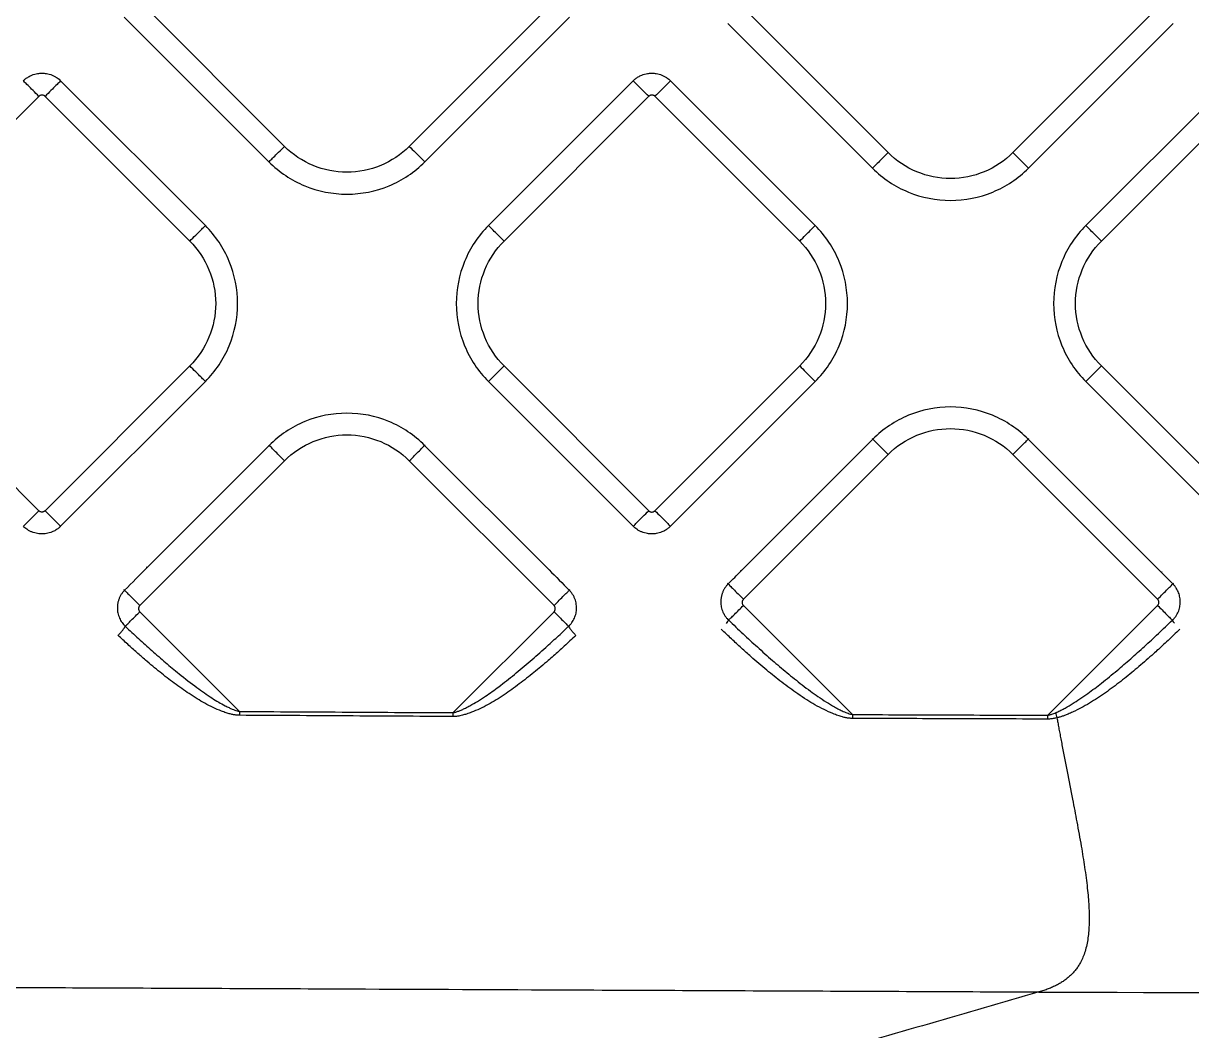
# Model space of a CAD drawing. Extents: x 525 to 609, y 649 to 778.
# Drawn here: x 565.64 to 570.96, y 686.19 to 690.77 of the extents above; entities that cross this region are included whole.
import ezdxf

# ---------------------------------------------------------------- set-up
doc = ezdxf.new("R2010")
doc.units = 0
doc.header["$MEASUREMENT"] = 0
doc.layers.add('1', color=4, linetype='Continuous')

# ---------------------------------------------------------------- blocks, each defined once
blk = doc.blocks.new('JETSETTER')
at = {"layer": '1', "color": 3, "linetype": 'Continuous', "lineweight": 25}
for p, q in [((41.6998, 21.0876), (41.041, 21.7465)), ((42.9268, 21.7465), (42.268, 21.0876)), ((44.4478, 21.0591), (43.789, 21.718)), ((45.6748, 21.718), (45.0159, 21.0591)), ((40.9703, 21.6758), (41.6291, 21.0169)), ((42.3387, 21.0169), (42.9975, 21.6758)), ((43.7183, 21.6473), (44.3771, 20.9884)), ((45.0866, 20.9884), (45.7455, 21.6473)), ((41.3393, 20.7271), (40.6805, 21.3859)), ((43.2873, 21.386), (42.6285, 20.7271)), ((44.1158, 20.7271), (43.457, 21.386)), ((46.0068, 21.3859), (45.348, 20.7271)), ((39.9227, 20.6564), (40.5815, 21.3152)), ((40.6098, 21.3152), (41.2686, 20.6564)), ((42.6992, 20.6564), (43.358, 21.3153)), ((43.3863, 21.3153), (44.0451, 20.6564)), ((45.4187, 20.6564), (46.0775, 21.3152)), ((40.5815, 19.4294), (39.9227, 20.0883)), ((41.2686, 20.0883), (40.6098, 19.4294)), ((43.358, 19.4295), (42.6992, 20.0883)), ((44.0451, 20.0883), (43.3863, 19.4295)), ((46.0775, 19.4294), (45.4187, 20.0883)), ((40.6805, 19.3587), (41.3393, 20.0176)), ((42.6285, 20.0176), (43.2873, 19.3588)), ((43.457, 19.3588), (44.1158, 20.0176)), ((45.348, 20.0176), (46.0068, 19.3587)), ((44.3781, 19.7553), (43.7792, 19.1564)), ((44.3759, 19.7575), (44.3781, 19.7553)), ((45.0879, 19.7575), (45.0857, 19.7553)), ((45.692, 19.149), (45.0857, 19.7553)), ((41.6301, 19.7268), (41.0743, 19.171)), ((41.6279, 19.729), (41.6301, 19.7268)), ((42.3399, 19.729), (42.3377, 19.7268)), ((42.9043, 19.1602), (42.3377, 19.7268)), ((43.789, 19.0267), (44.4478, 19.6856)), ((45.016, 19.6856), (45.6748, 19.0267)), ((41.041, 18.9982), (41.6998, 19.6571)), ((42.2679, 19.6571), (42.9268, 18.9982)), ((41.0743, 19.171), (41.0721, 19.1733)), ((42.9065, 19.1624), (42.9043, 19.1602)), ((43.7792, 19.1564), (43.7769, 19.1586)), ((45.6942, 19.1512), (45.692, 19.149)), ((43.7194, 19.0964), (43.7168, 19.0986)), ((45.747, 19.0986), (45.7445, 19.0964)), ((40.9715, 19.0677), (40.9684, 19.0702)), ((42.9993, 19.0702), (42.9963, 19.0678)), ((43.789, 18.9985), (44.2854, 18.502)), ((45.1753, 18.499), (45.6748, 18.9985)), ((41.041, 18.97), (41.4948, 18.5162)), ((42.4674, 18.5106), (42.9268, 18.97))]:
    blk.add_line(p, q, dxfattribs=at)
for points, knots in [([(40.5108, 21.3859), (40.5124, 21.3874), (40.5156, 21.3906), (40.521, 21.3951), (40.5271, 21.3996), (40.534, 21.404), (40.5416, 21.4082), (40.5551, 21.4143), (40.5733, 21.4194), (40.5956, 21.4212), (40.618, 21.4194), (40.6376, 21.4139), (40.6535, 21.4064), (40.664, 21.3999), (40.6729, 21.3931), (40.6781, 21.3882), (40.6805, 21.3859)], [0, 0, 0, 0, 0.034707, 0.072248, 0.112595, 0.155737, 0.201682, 0.250449, 0.393045, 0.50003, 0.606972, 0.74961, 0.821642, 0.887377, 0.946846, 1, 1, 1, 1]), ([(40.5815, 21.3152), (40.5723, 21.3244), (40.5632, 21.3335), (40.5463, 21.3505), (40.5385, 21.3583), (40.5254, 21.3713), (40.5201, 21.3766), (40.5129, 21.3838), (40.511, 21.3858), (40.5108, 21.3859)], [0, 0, 0, 0, 0.25, 0.25, 0.5, 0.5, 0.75, 0.75, 1, 1, 1, 1]), ([(40.6805, 21.3859), (40.6803, 21.3858), (40.6784, 21.3838), (40.6711, 21.3766), (40.6659, 21.3713), (40.6528, 21.3583), (40.645, 21.3505), (40.6281, 21.3335), (40.6189, 21.3244), (40.6098, 21.3152)], [0, 0, 0, 0, 0.25, 0.25, 0.5, 0.5, 0.75, 0.75, 1, 1, 1, 1]), ([(43.2873, 21.386), (43.2889, 21.3875), (43.2921, 21.3906), (43.2975, 21.3952), (43.3036, 21.3997), (43.3105, 21.4041), (43.3181, 21.4082), (43.3316, 21.4143), (43.3498, 21.4194), (43.3721, 21.4213), (43.3945, 21.4194), (43.4141, 21.4139), (43.43, 21.4064), (43.4405, 21.3999), (43.4495, 21.3931), (43.4546, 21.3883), (43.457, 21.386)], [0, 0, 0, 0, 0.034707, 0.072248, 0.112595, 0.155737, 0.201682, 0.250449, 0.393045, 0.50003, 0.606972, 0.74961, 0.821642, 0.887377, 0.946846, 1, 1, 1, 1]), ([(43.358, 21.3153), (43.3489, 21.3244), (43.3397, 21.3336), (43.3228, 21.3505), (43.315, 21.3583), (43.3019, 21.3714), (43.2967, 21.3766), (43.2894, 21.3838), (43.2875, 21.3858), (43.2873, 21.386)], [0, 0, 0, 0, 0.25, 0.25, 0.5, 0.5, 0.75, 0.75, 1, 1, 1, 1]), ([(43.457, 21.386), (43.4568, 21.3858), (43.4549, 21.3838), (43.4476, 21.3766), (43.4424, 21.3714), (43.4293, 21.3583), (43.4215, 21.3505), (43.4046, 21.3336), (43.3954, 21.3244), (43.3863, 21.3153)], [0, 0, 0, 0, 0.25, 0.25, 0.5, 0.5, 0.75, 0.75, 1, 1, 1, 1]), ([(40.6098, 21.3152), (40.6091, 21.3158), (40.6079, 21.317), (40.6057, 21.3185), (40.6029, 21.3198), (40.5996, 21.3208), (40.5956, 21.3212), (40.5917, 21.3208), (40.588, 21.3197), (40.5844, 21.3179), (40.5825, 21.3161), (40.5815, 21.3152)], [0, 0, 0, 0, 0.083478, 0.166388, 0.250171, 0.374789, 0.500105, 0.62472, 0.750039, 0.874841, 1, 1, 1, 1]), ([(43.3863, 21.3153), (43.3856, 21.3159), (43.3844, 21.317), (43.3822, 21.3185), (43.3794, 21.3198), (43.3761, 21.3209), (43.3722, 21.3212), (43.3682, 21.3209), (43.3645, 21.3197), (43.3609, 21.3179), (43.359, 21.3161), (43.358, 21.3153)], [0, 0, 0, 0, 0.083478, 0.166388, 0.250171, 0.374789, 0.500105, 0.62472, 0.750039, 0.874841, 1, 1, 1, 1]), ([(41.6291, 21.0169), (41.6293, 21.0171), (41.6313, 21.019), (41.6385, 21.0263), (41.6438, 21.0315), (41.6568, 21.0446), (41.6646, 21.0524), (41.6815, 21.0693), (41.6907, 21.0785), (41.6998, 21.0876)], [0, 0, 0, 0, 0.25, 0.25, 0.5, 0.5, 0.75, 0.75, 1, 1, 1, 1]), ([(42.268, 21.0876), (42.2308, 21.0504), (42.1862, 21.0207), (42.0891, 20.9804), (42.0365, 20.97), (41.9313, 20.97), (41.8788, 20.9804), (41.7816, 21.0207), (41.737, 21.0504), (41.6998, 21.0876)], [0, 0, 0, 0, 0.25, 0.25, 0.5, 0.5, 0.75, 0.75, 1, 1, 1, 1]), ([(42.268, 21.0876), (42.2771, 21.0785), (42.2863, 21.0693), (42.3032, 21.0524), (42.311, 21.0446), (42.3241, 21.0315), (42.3293, 21.0263), (42.3366, 21.019), (42.3385, 21.0171), (42.3387, 21.0169)], [0, 0, 0, 0, 0.25, 0.25, 0.5, 0.5, 0.75, 0.75, 1, 1, 1, 1]), ([(41.6291, 21.0169), (41.6756, 20.9705), (41.7312, 20.9333), (41.8526, 20.883), (41.9182, 20.87), (42.0496, 20.87), (42.1152, 20.883), (42.2366, 20.9333), (42.2922, 20.9705), (42.3387, 21.0169)], [0, 0, 0, 0, 0.25, 0.25, 0.5, 0.5, 0.75, 0.75, 1, 1, 1, 1]), ([(44.4478, 21.0591), (44.4387, 21.05), (44.4295, 21.0408), (44.4126, 21.0239), (44.4048, 21.0161), (44.3917, 21.003), (44.3865, 20.9978), (44.3792, 20.9905), (44.3773, 20.9886), (44.3771, 20.9884)], [0, 0, 0, 0, 0.25, 0.25, 0.5, 0.5, 0.75, 0.75, 1, 1, 1, 1]), ([(45.0159, 21.0591), (44.9788, 21.0219), (44.9342, 20.9922), (44.837, 20.9519), (44.7845, 20.9415), (44.6793, 20.9415), (44.6267, 20.9519), (44.5296, 20.9922), (44.485, 21.0219), (44.4478, 21.0591)], [0, 0, 0, 0, 0.25, 0.25, 0.5, 0.5, 0.75, 0.75, 1, 1, 1, 1]), ([(45.0159, 21.0591), (45.0251, 21.05), (45.0342, 21.0408), (45.0512, 21.0239), (45.059, 21.0161), (45.072, 21.003), (45.0773, 20.9978), (45.0845, 20.9905), (45.0865, 20.9886), (45.0866, 20.9884)], [0, 0, 0, 0, 0.25, 0.25, 0.5, 0.5, 0.75, 0.75, 1, 1, 1, 1]), ([(44.3771, 20.9884), (44.4236, 20.942), (44.4792, 20.9048), (44.6006, 20.8545), (44.6662, 20.8415), (44.7976, 20.8415), (44.8632, 20.8545), (44.9846, 20.9048), (45.0402, 20.942), (45.0866, 20.9884)], [0, 0, 0, 0, 0.25, 0.25, 0.5, 0.5, 0.75, 0.75, 1, 1, 1, 1]), ([(41.2686, 20.6564), (41.2778, 20.6656), (41.2869, 20.6747), (41.3039, 20.6916), (41.3116, 20.6994), (41.3247, 20.7125), (41.33, 20.7178), (41.3372, 20.725), (41.3392, 20.7269), (41.3393, 20.7271)], [0, 0, 0, 0, 0.25, 0.25, 0.5, 0.5, 0.75, 0.75, 1, 1, 1, 1]), ([(41.3393, 20.0176), (41.3858, 20.064), (41.4229, 20.1197), (41.4732, 20.241), (41.4863, 20.3067), (41.4863, 20.438), (41.4732, 20.5037), (41.4229, 20.625), (41.3858, 20.6807), (41.3393, 20.7271)], [0, 0, 0, 0, 0.25, 0.25, 0.5, 0.5, 0.75, 0.75, 1, 1, 1, 1]), ([(42.6285, 20.7271), (42.582, 20.6807), (42.5448, 20.625), (42.4946, 20.5037), (42.4815, 20.438), (42.4815, 20.3067), (42.4946, 20.241), (42.5448, 20.1197), (42.582, 20.064), (42.6285, 20.0176)], [0, 0, 0, 0, 0.25, 0.25, 0.5, 0.5, 0.75, 0.75, 1, 1, 1, 1]), ([(42.6992, 20.6564), (42.69, 20.6656), (42.6809, 20.6747), (42.6639, 20.6917), (42.6561, 20.6995), (42.6431, 20.7125), (42.6378, 20.7178), (42.6306, 20.725), (42.6286, 20.727), (42.6285, 20.7271)], [0, 0, 0, 0, 0.25, 0.25, 0.5, 0.5, 0.75, 0.75, 1, 1, 1, 1]), ([(44.0451, 20.6564), (44.0543, 20.6656), (44.0634, 20.6747), (44.0804, 20.6917), (44.0882, 20.6995), (44.1012, 20.7125), (44.1065, 20.7178), (44.1137, 20.725), (44.1157, 20.727), (44.1158, 20.7271)], [0, 0, 0, 0, 0.25, 0.25, 0.5, 0.5, 0.75, 0.75, 1, 1, 1, 1]), ([(44.1158, 20.0176), (44.1623, 20.064), (44.1995, 20.1197), (44.2497, 20.241), (44.2628, 20.3067), (44.2628, 20.438), (44.2497, 20.5037), (44.1995, 20.625), (44.1623, 20.6807), (44.1158, 20.7271)], [0, 0, 0, 0, 0.25, 0.25, 0.5, 0.5, 0.75, 0.75, 1, 1, 1, 1]), ([(45.348, 20.7271), (45.3015, 20.6807), (45.2643, 20.625), (45.2141, 20.5037), (45.201, 20.438), (45.201, 20.3067), (45.2141, 20.241), (45.2643, 20.1197), (45.3015, 20.064), (45.348, 20.0176)], [0, 0, 0, 0, 0.25, 0.25, 0.5, 0.5, 0.75, 0.75, 1, 1, 1, 1]), ([(45.4187, 20.6564), (45.4095, 20.6656), (45.4004, 20.6747), (45.3834, 20.6916), (45.3756, 20.6994), (45.3626, 20.7125), (45.3573, 20.7178), (45.3501, 20.725), (45.3481, 20.7269), (45.348, 20.7271)], [0, 0, 0, 0, 0.25, 0.25, 0.5, 0.5, 0.75, 0.75, 1, 1, 1, 1]), ([(41.2686, 20.6564), (41.3058, 20.6192), (41.3356, 20.5747), (41.3758, 20.4775), (41.3863, 20.4249), (41.3863, 20.3197), (41.3758, 20.2672), (41.3356, 20.17), (41.3058, 20.1255), (41.2686, 20.0883)], [0, 0, 0, 0, 0.25, 0.25, 0.5, 0.5, 0.75, 0.75, 1, 1, 1, 1]), ([(42.6992, 20.0883), (42.662, 20.1255), (42.6322, 20.17), (42.592, 20.2672), (42.5815, 20.3198), (42.5815, 20.425), (42.592, 20.4775), (42.6322, 20.5747), (42.662, 20.6192), (42.6992, 20.6564)], [0, 0, 0, 0, 0.25, 0.25, 0.5, 0.5, 0.75, 0.75, 1, 1, 1, 1]), ([(44.0451, 20.6564), (44.0823, 20.6192), (44.1121, 20.5747), (44.1523, 20.4775), (44.1628, 20.425), (44.1628, 20.3198), (44.1523, 20.2672), (44.1121, 20.17), (44.0823, 20.1255), (44.0451, 20.0883)], [0, 0, 0, 0, 0.25, 0.25, 0.5, 0.5, 0.75, 0.75, 1, 1, 1, 1]), ([(45.4187, 20.0883), (45.3815, 20.1255), (45.3517, 20.17), (45.3115, 20.2672), (45.301, 20.3197), (45.301, 20.4249), (45.3115, 20.4775), (45.3517, 20.5747), (45.3815, 20.6192), (45.4187, 20.6564)], [0, 0, 0, 0, 0.25, 0.25, 0.5, 0.5, 0.75, 0.75, 1, 1, 1, 1]), ([(41.3393, 20.0176), (41.3392, 20.0177), (41.3372, 20.0197), (41.33, 20.0269), (41.3247, 20.0322), (41.3116, 20.0452), (41.3039, 20.053), (41.2869, 20.07), (41.2778, 20.0791), (41.2686, 20.0883)], [0, 0, 0, 0, 0.25, 0.25, 0.5, 0.5, 0.75, 0.75, 1, 1, 1, 1]), ([(42.6992, 20.0883), (42.69, 20.0791), (42.6809, 20.07), (42.6639, 20.0531), (42.6561, 20.0453), (42.6431, 20.0322), (42.6378, 20.0269), (42.6306, 20.0197), (42.6286, 20.0178), (42.6285, 20.0176)], [0, 0, 0, 0, 0.25, 0.25, 0.5, 0.5, 0.75, 0.75, 1, 1, 1, 1]), ([(44.0451, 20.0883), (44.0543, 20.0791), (44.0634, 20.07), (44.0804, 20.0531), (44.0882, 20.0453), (44.1012, 20.0322), (44.1065, 20.0269), (44.1137, 20.0197), (44.1157, 20.0178), (44.1158, 20.0176)], [0, 0, 0, 0, 0.25, 0.25, 0.5, 0.5, 0.75, 0.75, 1, 1, 1, 1]), ([(45.4187, 20.0883), (45.4095, 20.0791), (45.4004, 20.07), (45.3834, 20.053), (45.3756, 20.0452), (45.3626, 20.0322), (45.3573, 20.0269), (45.3501, 20.0197), (45.3481, 20.0177), (45.348, 20.0176)], [0, 0, 0, 0, 0.25, 0.25, 0.5, 0.5, 0.75, 0.75, 1, 1, 1, 1]), ([(45.0857, 19.7553), (45.0394, 19.8016), (44.9839, 19.8387), (44.8629, 19.8888), (44.7974, 19.9018), (44.6664, 19.9018), (44.6009, 19.8888), (44.4799, 19.8387), (44.4244, 19.8016), (44.3781, 19.7553)], [0, 0, 0, 0, 0.25, 0.25, 0.5, 0.5, 0.75, 0.75, 1, 1, 1, 1]), ([(42.3377, 19.7268), (42.2914, 19.7731), (42.2359, 19.8102), (42.1148, 19.8603), (42.0494, 19.8733), (41.9184, 19.8733), (41.8529, 19.8603), (41.7319, 19.8102), (41.6764, 19.7731), (41.6301, 19.7268)], [0, 0, 0, 0, 0.25, 0.25, 0.5, 0.5, 0.75, 0.75, 1, 1, 1, 1]), ([(44.4478, 19.6856), (44.485, 19.7228), (44.5296, 19.7525), (44.6268, 19.7928), (44.6793, 19.8032), (44.7845, 19.8032), (44.8371, 19.7928), (44.9342, 19.7525), (44.9788, 19.7228), (45.016, 19.6856)], [0, 0, 0, 0, 0.25, 0.25, 0.5, 0.5, 0.75, 0.75, 1, 1, 1, 1]), ([(41.6998, 19.6571), (41.737, 19.6943), (41.7816, 19.724), (41.8787, 19.7643), (41.9313, 19.7747), (42.0365, 19.7747), (42.089, 19.7643), (42.1862, 19.724), (42.2308, 19.6943), (42.2679, 19.6571)], [0, 0, 0, 0, 0.25, 0.25, 0.5, 0.5, 0.75, 0.75, 1, 1, 1, 1]), ([(44.4478, 19.6856), (44.4396, 19.6938), (44.4313, 19.7021), (44.4158, 19.7176), (44.4085, 19.7249), (44.3959, 19.7375), (44.3905, 19.7429), (44.3823, 19.7511), (44.3795, 19.7539), (44.3781, 19.7553)], [0, 0, 0, 0, 0.25, 0.25, 0.5, 0.5, 0.75, 0.75, 1, 1, 1, 1]), ([(45.016, 19.6856), (45.0242, 19.6938), (45.0325, 19.7021), (45.048, 19.7176), (45.0553, 19.7249), (45.0679, 19.7375), (45.0733, 19.7429), (45.0815, 19.7511), (45.0843, 19.7539), (45.0857, 19.7553)], [0, 0, 0, 0, 0.25, 0.25, 0.5, 0.5, 0.75, 0.75, 1, 1, 1, 1]), ([(41.6998, 19.6571), (41.6915, 19.6653), (41.6833, 19.6736), (41.6677, 19.6891), (41.6605, 19.6964), (41.6479, 19.709), (41.6425, 19.7144), (41.6343, 19.7226), (41.6315, 19.7254), (41.6301, 19.7268)], [0, 0, 0, 0, 0.25, 0.25, 0.5, 0.5, 0.75, 0.75, 1, 1, 1, 1]), ([(42.2679, 19.6571), (42.2762, 19.6653), (42.2845, 19.6736), (42.3, 19.6891), (42.3073, 19.6964), (42.3199, 19.709), (42.3253, 19.7144), (42.3335, 19.7226), (42.3363, 19.7254), (42.3377, 19.7268)], [0, 0, 0, 0, 0.25, 0.25, 0.5, 0.5, 0.75, 0.75, 1, 1, 1, 1]), ([(40.5108, 19.3587), (40.511, 19.3589), (40.5129, 19.3609), (40.5201, 19.3681), (40.5254, 19.3733), (40.5385, 19.3864), (40.5463, 19.3942), (40.5632, 19.4111), (40.5723, 19.4203), (40.5815, 19.4294)], [0, 0, 0, 0, 0.25, 0.25, 0.5, 0.5, 0.75, 0.75, 1, 1, 1, 1]), ([(40.6098, 19.4294), (40.6091, 19.4288), (40.6078, 19.4276), (40.6056, 19.4262), (40.6032, 19.425), (40.6008, 19.4242), (40.5982, 19.4237), (40.5956, 19.4235), (40.5922, 19.4237), (40.5882, 19.4248), (40.5843, 19.4269), (40.5824, 19.4286), (40.5815, 19.4294)], [0, 0, 0, 0, 0.0857246, 0.1698516, 0.2529838, 0.3355563, 0.4178713, 0.500139, 0.5821734, 0.749994, 0.8867231, 1, 1, 1, 1]), ([(40.6098, 19.4294), (40.6189, 19.4203), (40.6281, 19.4111), (40.645, 19.3942), (40.6528, 19.3864), (40.6659, 19.3733), (40.6711, 19.3681), (40.6784, 19.3609), (40.6803, 19.3589), (40.6805, 19.3587)], [0, 0, 0, 0, 0.25, 0.25, 0.5, 0.5, 0.75, 0.75, 1, 1, 1, 1]), ([(43.2873, 19.3588), (43.2875, 19.3589), (43.2894, 19.3609), (43.2967, 19.3681), (43.3019, 19.3734), (43.315, 19.3864), (43.3228, 19.3942), (43.3397, 19.4112), (43.3489, 19.4203), (43.358, 19.4295)], [0, 0, 0, 0, 0.25, 0.25, 0.5, 0.5, 0.75, 0.75, 1, 1, 1, 1]), ([(43.358, 19.4295), (43.3587, 19.4289), (43.3599, 19.4277), (43.3621, 19.4262), (43.3649, 19.4249), (43.3682, 19.4239), (43.3721, 19.4235), (43.3761, 19.4239), (43.3798, 19.425), (43.3834, 19.4268), (43.3853, 19.4286), (43.3863, 19.4295)], [0, 0, 0, 0, 0.083478, 0.166388, 0.250171, 0.374789, 0.500105, 0.62472, 0.750039, 0.874841, 1, 1, 1, 1]), ([(43.3863, 19.4295), (43.3954, 19.4203), (43.4046, 19.4112), (43.4215, 19.3942), (43.4293, 19.3864), (43.4424, 19.3734), (43.4476, 19.3681), (43.4549, 19.3609), (43.4568, 19.3589), (43.457, 19.3588)], [0, 0, 0, 0, 0.25, 0.25, 0.5, 0.5, 0.75, 0.75, 1, 1, 1, 1]), ([(40.6805, 19.3587), (40.6789, 19.3572), (40.6757, 19.3541), (40.6702, 19.3495), (40.6642, 19.345), (40.6573, 19.3406), (40.6497, 19.3365), (40.6362, 19.3304), (40.618, 19.3253), (40.5956, 19.3234), (40.5733, 19.3253), (40.5537, 19.3308), (40.5378, 19.3383), (40.5273, 19.3448), (40.5183, 19.3516), (40.5132, 19.3564), (40.5108, 19.3587)], [0, 0, 0, 0, 0.034707, 0.072248, 0.112595, 0.155737, 0.201682, 0.250449, 0.393045, 0.50003, 0.606972, 0.74961, 0.821643, 0.887377, 0.946846, 1, 1, 1, 1]), ([(43.457, 19.3588), (43.4554, 19.3573), (43.4522, 19.3541), (43.4468, 19.3496), (43.4407, 19.3451), (43.4338, 19.3407), (43.4262, 19.3365), (43.4127, 19.3304), (43.3945, 19.3253), (43.3722, 19.3235), (43.3498, 19.3253), (43.3302, 19.3308), (43.3143, 19.3383), (43.3038, 19.3448), (43.2948, 19.3516), (43.2897, 19.3565), (43.2873, 19.3588)], [0, 0, 0, 0, 0.034707, 0.072248, 0.112595, 0.155737, 0.201682, 0.250449, 0.393045, 0.50003, 0.606972, 0.74961, 0.821642, 0.887377, 0.946846, 1, 1, 1, 1]), ([(45.7445, 19.0964), (45.7357, 19.1052), (45.7183, 19.1227), (45.7008, 19.1402), (45.692, 19.149)], [0, 0, 0, 0, 0.499447, 1, 1, 1, 1]), ([(43.7194, 19.0964), (43.7178, 19.0948), (43.7148, 19.0916), (43.7106, 19.0866), (43.7068, 19.0814), (43.7033, 19.076), (43.7001, 19.0706), (43.6973, 19.065), (43.6948, 19.0594), (43.6926, 19.0537), (43.6908, 19.0479), (43.6892, 19.0421), (43.688, 19.0363), (43.6871, 19.0305), (43.6864, 19.0246), (43.6861, 19.0188), (43.686, 19.008), (43.6878, 18.9908), (43.6932, 18.9735), (43.7, 18.9592), (43.7062, 18.9492), (43.7139, 18.9392), (43.7194, 18.9338), (43.7219, 18.9314)], [0, 0, 0, 0, 0.036091, 0.071625, 0.106658, 0.141241, 0.175418, 0.209225, 0.242695, 0.275854, 0.308723, 0.34132, 0.373661, 0.405756, 0.437616, 0.469249, 0.500661, 0.614998, 0.749938, 0.794509, 0.874802, 0.942158, 1, 1, 1, 1]), ([(43.7194, 19.0964), (43.7208, 19.095), (43.7236, 19.0921), (43.7319, 19.0839), (43.7372, 19.0785), (43.7498, 19.0659), (43.7571, 19.0587), (43.7725, 19.0432), (43.7808, 19.035), (43.789, 19.0267)], [0, 0, 0, 0, 0.25, 0.25, 0.5, 0.5, 0.75, 0.75, 1, 1, 1, 1]), ([(45.6748, 19.0267), (45.6831, 19.035), (45.6913, 19.0432), (45.7068, 19.0587), (45.714, 19.066), (45.7266, 19.0786), (45.732, 19.0839), (45.7402, 19.0922), (45.7431, 19.095), (45.7445, 19.0964)], [0, 0, 0, 0, 0.25, 0.25, 0.5, 0.5, 0.75, 0.75, 1, 1, 1, 1]), ([(45.7421, 18.9312), (45.7437, 18.9327), (45.7472, 18.9361), (45.7522, 18.9419), (45.7583, 18.9499), (45.7638, 18.9589), (45.7707, 18.9732), (45.7761, 18.9907), (45.7781, 19.0096), (45.7777, 19.0239), (45.7763, 19.0348), (45.7739, 19.0457), (45.7704, 19.0565), (45.7658, 19.0671), (45.7599, 19.0774), (45.7529, 19.0874), (45.7473, 19.0934), (45.7445, 19.0964)], [0, 0, 0, 0, 0.036802, 0.078564, 0.125243, 0.202007, 0.250126, 0.38446, 0.499432, 0.55812, 0.617711, 0.678262, 0.739857, 0.802617, 0.866718, 0.932403, 1, 1, 1, 1]), ([(40.9715, 19.0677), (40.9699, 19.0661), (40.9667, 19.0627), (40.9624, 19.0574), (40.9584, 19.052), (40.9549, 19.0463), (40.9516, 19.0405), (40.9488, 19.0346), (40.9463, 19.0286), (40.9441, 19.0224), (40.9423, 19.0162), (40.9409, 19.01), (40.9399, 19.0037), (40.9391, 18.9974), (40.9388, 18.9911), (40.9387, 18.9801), (40.9406, 18.9629), (40.9464, 18.9447), (40.9536, 18.9305), (40.9597, 18.9211), (40.9667, 18.9121), (40.9722, 18.9068), (40.975, 18.904)], [0, 0, 0, 0, 0.037763, 0.075044, 0.111906, 0.148401, 0.184578, 0.220476, 0.256129, 0.291566, 0.326808, 0.361875, 0.396781, 0.431539, 0.466157, 0.500645, 0.612418, 0.749922, 0.812257, 0.874801, 0.934372, 1, 1, 1, 1]), ([(40.9715, 19.0677), (40.973, 19.0662), (40.9759, 19.0633), (40.9842, 19.055), (40.9896, 19.0496), (41.0021, 19.0371), (41.0093, 19.0299), (41.0247, 19.0145), (41.0328, 19.0064), (41.041, 18.9982)], [0, 0, 0, 0, 0.25, 0.25, 0.5, 0.5, 0.75, 0.75, 1, 1, 1, 1]), ([(42.9268, 18.9982), (42.935, 19.0064), (42.9431, 19.0146), (42.9585, 19.03), (42.9657, 19.0372), (42.9783, 19.0498), (42.9837, 19.0551), (42.9919, 19.0634), (42.9948, 19.0663), (42.9963, 19.0678)], [0, 0, 0, 0, 0.25, 0.25, 0.5, 0.5, 0.75, 0.75, 1, 1, 1, 1]), ([(42.9931, 18.9036), (42.9943, 18.9048), (42.997, 18.9073), (43.0007, 18.9114), (43.0046, 18.9159), (43.0093, 18.9221), (43.0145, 18.9303), (43.0215, 18.9442), (43.0274, 18.9624), (43.0295, 18.9817), (43.029, 18.9973), (43.0272, 19.0099), (43.024, 19.0223), (43.0194, 19.0346), (43.0132, 19.0463), (43.0057, 19.0576), (42.9995, 19.0644), (42.9963, 19.0678)], [0, 0, 0, 0, 0.0286036, 0.0590142, 0.0912307, 0.1252597, 0.1878275, 0.2501559, 0.381674, 0.4994861, 0.5680098, 0.6372739, 0.7073672, 0.7784272, 0.8506632, 0.9243801, 1, 1, 1, 1]), ([(41.041, 18.9982), (41.0404, 18.9976), (41.0392, 18.9963), (41.0378, 18.9941), (41.0364, 18.9914), (41.0354, 18.988), (41.035, 18.9841), (41.0354, 18.9802), (41.0365, 18.9764), (41.0384, 18.9729), (41.0401, 18.9709), (41.041, 18.97)], [0, 0, 0, 0, 0.0834784, 0.1663875, 0.2501706, 0.374789, 0.5001047, 0.6247202, 0.7500387, 0.8748413, 1, 1, 1, 1]), ([(42.9268, 18.97), (42.9274, 18.9706), (42.9286, 18.9719), (42.93, 18.9741), (42.9314, 18.9768), (42.9324, 18.9802), (42.9328, 18.9841), (42.9324, 18.988), (42.9312, 18.9918), (42.9294, 18.9953), (42.9277, 18.9973), (42.9268, 18.9982)], [0, 0, 0, 0, 0.0834784, 0.1663875, 0.2501706, 0.374789, 0.5001047, 0.6247202, 0.7500387, 0.8748413, 1, 1, 1, 1]), ([(43.7219, 18.9314), (43.7242, 18.9336), (43.7276, 18.9371), (43.7367, 18.9461), (43.7423, 18.9518), (43.7548, 18.9642), (43.7616, 18.9711), (43.7755, 18.9849), (43.7824, 18.9919), (43.789, 18.9985)], [0, 0, 0, 0, 0.25, 0.25, 0.5, 0.5, 0.75, 0.75, 1, 1, 1, 1]), ([(43.789, 19.0267), (43.7884, 19.0261), (43.7872, 19.0248), (43.7858, 19.0226), (43.7844, 19.0199), (43.7834, 19.0165), (43.783, 19.0126), (43.7834, 19.0087), (43.7846, 19.0049), (43.7864, 19.0014), (43.7881, 18.9994), (43.789, 18.9985)], [0, 0, 0, 0, 0.083478, 0.166388, 0.250171, 0.374789, 0.500105, 0.62472, 0.750039, 0.874841, 1, 1, 1, 1]), ([(45.6748, 18.9985), (45.6754, 18.9991), (45.6766, 19.0004), (45.678, 19.0026), (45.6794, 19.0053), (45.6804, 19.0087), (45.6808, 19.0126), (45.6804, 19.0165), (45.6793, 19.0203), (45.6774, 19.0238), (45.6757, 19.0258), (45.6748, 19.0267)], [0, 0, 0, 0, 0.083478, 0.166388, 0.250171, 0.374789, 0.500105, 0.62472, 0.750039, 0.874841, 1, 1, 1, 1]), ([(45.6748, 18.9985), (45.6814, 18.9919), (45.6884, 18.9848), (45.7024, 18.9709), (45.7093, 18.964), (45.7218, 18.9515), (45.7274, 18.9459), (45.7364, 18.9368), (45.7399, 18.9334), (45.7421, 18.9312)], [0, 0, 0, 0, 0.25, 0.25, 0.5, 0.5, 0.75, 0.75, 1, 1, 1, 1]), ([(40.975, 18.904), (40.9776, 18.9065), (40.9812, 18.9102), (40.9904, 18.9193), (40.9959, 18.9249), (41.0081, 18.937), (41.0147, 18.9437), (41.028, 18.957), (41.0347, 18.9636), (41.041, 18.97)], [0, 0, 0, 0, 0.25, 0.25, 0.5, 0.5, 0.75, 0.75, 1, 1, 1, 1]), ([(42.9268, 18.97), (42.9332, 18.9636), (42.9399, 18.9568), (42.9534, 18.9434), (42.9601, 18.9367), (42.9723, 18.9244), (42.9779, 18.9188), (42.987, 18.9097), (42.9906, 18.9061), (42.9931, 18.9036)], [0, 0, 0, 0, 0.25, 0.25, 0.5, 0.5, 0.75, 0.75, 1, 1, 1, 1]), ([(40.942, 18.8624), (40.9455, 18.8661), (40.9492, 18.8702), (40.9564, 18.8784), (40.9599, 18.8826), (40.966, 18.8904), (40.9687, 18.8939), (40.9727, 18.8999), (40.9742, 18.9022), (40.975, 18.904)], [0, 0, 0, 0, 0.25, 0.25, 0.5, 0.5, 0.75, 0.75, 1, 1, 1, 1]), ([(40.975, 18.904), (40.9851, 18.8945), (41.0052, 18.8757), (41.0354, 18.8478), (41.0654, 18.8204), (41.1062, 18.7838), (41.1572, 18.7392), (41.2254, 18.6825), (41.2952, 18.628), (41.3559, 18.5854), (41.3993, 18.5587), (41.4253, 18.5443), (41.4459, 18.5339), (41.4603, 18.5272), (41.4727, 18.5223), (41.4839, 18.5187), (41.4912, 18.517), (41.4948, 18.5162)], [0, 0, 0, 0, 0.0635116, 0.1263384, 0.1884843, 0.249953, 0.3783227, 0.4998646, 0.6583187, 0.7855953, 0.8407772, 0.8925381, 0.9224597, 0.946388, 0.9655768, 0.9834237, 1, 1, 1, 1]), ([(42.4674, 18.5106), (42.4694, 18.511), (42.4735, 18.5119), (42.4798, 18.5136), (42.4863, 18.5156), (42.4929, 18.5179), (42.4998, 18.5206), (42.5102, 18.525), (42.525, 18.5321), (42.549, 18.5447), (42.5794, 18.5623), (42.6233, 18.5906), (42.6795, 18.6312), (42.7471, 18.6846), (42.8183, 18.7444), (42.883, 18.8016), (42.9413, 18.8549), (42.9757, 18.8873), (42.9931, 18.9036)], [0, 0, 0, 0, 0.00928, 0.019007, 0.029198, 0.039868, 0.051028, 0.062691, 0.090748, 0.125438, 0.185552, 0.250078, 0.363033, 0.500173, 0.641724, 0.785754, 0.892006, 1, 1, 1, 1]), ([(42.9931, 18.9036), (42.9939, 18.9019), (42.9953, 18.8996), (42.9994, 18.8937), (43.002, 18.8902), (43.0082, 18.8824), (43.0117, 18.8783), (43.019, 18.87), (43.0227, 18.8659), (43.0262, 18.8622)], [0, 0, 0, 0, 0.25, 0.25, 0.5, 0.5, 0.75, 0.75, 1, 1, 1, 1]), ([(44.2854, 18.4844), (44.283, 18.4845), (44.2783, 18.4846), (44.271, 18.4852), (44.2635, 18.4862), (44.2557, 18.4875), (44.2478, 18.4893), (44.2355, 18.4924), (44.2182, 18.498), (44.19, 18.5086), (44.1547, 18.5245), (44.1152, 18.5456), (44.0758, 18.5696), (44.0253, 18.6034), (43.9643, 18.6479), (43.893, 18.7049), (43.8322, 18.7572), (43.7792, 18.805), (43.7343, 18.8465), (43.7039, 18.8754), (43.6883, 18.8903)], [0, 0, 0, 0, 0.009501, 0.019352, 0.029579, 0.040206, 0.051255, 0.062744, 0.091742, 0.125489, 0.185636, 0.250154, 0.309301, 0.375356, 0.500186, 0.620064, 0.750056, 0.828936, 0.912263, 1, 1, 1, 1]), ([(43.7116, 18.9168), (43.7139, 18.9196), (43.7188, 18.9259), (43.7208, 18.9294), (43.7219, 18.9314)], [0, 0, 0, 0, 0.452067, 1, 1, 1, 1]), ([(43.7219, 18.9314), (43.7328, 18.921), (43.7545, 18.9003), (43.7871, 18.8696), (43.8197, 18.8394), (43.864, 18.7989), (43.9194, 18.7495), (43.9758, 18.7015), (44.0212, 18.6646), (44.0569, 18.6365), (44.0925, 18.6096), (44.1293, 18.5833), (44.1656, 18.5592), (44.198, 18.5399), (44.2236, 18.5261), (44.2407, 18.5176), (44.2543, 18.5117), (44.2652, 18.5076), (44.2755, 18.5043), (44.2822, 18.5028), (44.2854, 18.502)], [0, 0, 0, 0, 0.06312, 0.125812, 0.18808, 0.24993, 0.378277, 0.499824, 0.562167, 0.624739, 0.691213, 0.749873, 0.815301, 0.874741, 0.908621, 0.937372, 0.954826, 0.971052, 0.986092, 1, 1, 1, 1]), ([(45.2109, 18.5105), (45.214, 18.5118), (45.2202, 18.5145), (45.2297, 18.519), (45.2394, 18.5239), (45.2518, 18.5305), (45.2675, 18.5394), (45.2914, 18.5538), (45.3215, 18.5732), (45.3664, 18.6044), (45.4231, 18.6474), (45.4881, 18.7005), (45.5529, 18.7563), (45.6155, 18.8124), (45.6787, 18.8708), (45.7208, 18.9109), (45.7421, 18.9312)], [0, 0, 0, 0, 0.014671, 0.02999, 0.045963, 0.062599, 0.09191, 0.125252, 0.1859, 0.250071, 0.366676, 0.500067, 0.620692, 0.744198, 0.870622, 1, 1, 1, 1]), ([(45.7757, 18.8902), (45.7667, 18.8816), (45.7489, 18.8646), (45.7226, 18.8397), (45.697, 18.816), (45.6723, 18.7933), (45.634, 18.7588), (45.5822, 18.7138), (45.5151, 18.6589), (45.4467, 18.6068), (45.3865, 18.5665), (45.3366, 18.5375), (45.3042, 18.5207), (45.2783, 18.5086), (45.2601, 18.501), (45.2443, 18.4951), (45.2304, 18.4906), (45.2212, 18.4882), (45.2167, 18.487)], [0, 0, 0, 0, 0.05365, 0.105484, 0.155492, 0.203665, 0.249994, 0.377218, 0.499844, 0.624926, 0.749834, 0.813505, 0.874475, 0.907431, 0.937291, 0.959116, 0.980005, 1, 1, 1, 1]), ([(45.7421, 18.9312), (45.7432, 18.9293), (45.745, 18.926), (45.7497, 18.9201), (45.7516, 18.9176)], [0, 0, 0, 0, 0.5770308, 1, 1, 1, 1]), ([(41.4947, 18.4986), (41.4925, 18.4987), (41.4881, 18.4988), (41.4814, 18.4993), (41.4745, 18.5002), (41.4674, 18.5013), (41.4601, 18.5028), (41.4488, 18.5055), (41.4329, 18.5104), (41.4069, 18.5199), (41.3742, 18.5339), (41.3375, 18.5527), (41.301, 18.574), (41.2663, 18.5963), (41.2314, 18.6204), (41.187, 18.6525), (41.1315, 18.6954), (41.0753, 18.7422), (41.0265, 18.7849), (40.985, 18.8224), (40.9566, 18.8488), (40.942, 18.8624)], [0, 0, 0, 0, 0.009596, 0.019506, 0.029753, 0.040359, 0.051342, 0.062719, 0.091642, 0.125599, 0.186003, 0.250203, 0.309971, 0.37538, 0.435474, 0.500322, 0.621093, 0.750116, 0.827534, 0.910841, 1, 1, 1, 1]), ([(43.0262, 18.8622), (43.0173, 18.8538), (42.9998, 18.8374), (42.9738, 18.8135), (42.9486, 18.7906), (42.9241, 18.7688), (42.8972, 18.7453), (42.8677, 18.7201), (42.8241, 18.6842), (42.7686, 18.6409), (42.7112, 18.5991), (42.6637, 18.5686), (42.6269, 18.5472), (42.5896, 18.5283), (42.5565, 18.5142), (42.5301, 18.5047), (42.5126, 18.4994), (42.4989, 18.4962), (42.4879, 18.4944), (42.4775, 18.4932), (42.4707, 18.4931), (42.4673, 18.493)], [0, 0, 0, 0, 0.053714, 0.105569, 0.155557, 0.20367, 0.2499, 0.313407, 0.374833, 0.499616, 0.624858, 0.689551, 0.749813, 0.813521, 0.874092, 0.90825, 0.937102, 0.95409, 0.97019, 0.985467, 1, 1, 1, 1]), ([(41.4948, 18.5162), (41.6608, 18.5152), (41.985, 18.5133), (42.3092, 18.5115), (42.4674, 18.5106)], [0, 0, 0, 0, 0.512036, 1, 1, 1, 1]), ([(45.1753, 18.499), (45.1772, 18.4994), (45.1812, 18.5002), (45.1872, 18.5019), (45.1941, 18.5041), (45.202, 18.5069), (45.2078, 18.5093), (45.2109, 18.5106)], [0, 0, 0, 0, 0.157759, 0.324188, 0.499594, 0.733816, 1, 1, 1, 1]), ([(42.4673, 18.493), (42.3056, 18.4939), (41.9814, 18.4957), (41.6571, 18.4977), (41.4947, 18.4986)], [0, 0, 0, 0, 0.498881, 1, 1, 1, 1]), ([(44.2854, 18.502), (44.432, 18.5015), (44.7286, 18.5004), (45.0252, 18.4994), (45.1753, 18.499)], [0, 0, 0, 0, 0.493944, 1, 1, 1, 1]), ([(45.1753, 18.4814), (45.0206, 18.4818), (44.7239, 18.4828), (44.4273, 18.4839), (44.2854, 18.4844)], [0, 0, 0, 0, 0.521536, 1, 1, 1, 1]), ([(45.2165, 18.487), (45.2178, 18.4798), (45.2205, 18.4648), (45.2247, 18.4416), (45.2293, 18.4169), (45.2342, 18.3908), (45.2414, 18.3524), (45.2509, 18.3028), (45.2671, 18.2196), (45.2861, 18.1223), (45.308, 18.0087), (45.3268, 17.9053), (45.3432, 17.8047), (45.3552, 17.7137), (45.3626, 17.6284), (45.3641, 17.5526), (45.3598, 17.495), (45.3525, 17.4535), (45.345, 17.4243), (45.3354, 17.3977), (45.3248, 17.3754), (45.3139, 17.3569), (45.303, 17.3415), (45.291, 17.3272), (45.278, 17.314), (45.2639, 17.3017), (45.2487, 17.2904), (45.2324, 17.28), (45.215, 17.2704), (45.1965, 17.2616), (45.177, 17.2535), (45.1564, 17.2461), (45.1418, 17.2417), (45.1345, 17.2395)], [0, 0, 0, 0, 0.0116, 0.024085, 0.03746, 0.051728, 0.066893, 0.100564, 0.134355, 0.207507, 0.269752, 0.340223, 0.403557, 0.471047, 0.533323, 0.597434, 0.65716, 0.68794, 0.717798, 0.746777, 0.774928, 0.79524, 0.815176, 0.834762, 0.854024, 0.87299, 0.891688, 0.910149, 0.928404, 0.946483, 0.964421, 0.982249, 1, 1, 1, 1]), ([(45.2167, 18.4871), (45.2136, 18.4864), (45.2077, 18.485), (45.199, 18.4834), (45.1907, 18.4822), (45.1828, 18.4815), (45.1777, 18.4814), (45.1753, 18.4814)], [0, 0, 0, 0, 0.223916, 0.43538, 0.634841, 0.822834, 1, 1, 1, 1]), ([(36.7355, 17.2739), (36.9193, 17.2734), (37.3195, 17.2722), (37.9684, 17.2701), (38.6025, 17.2678), (39.1891, 17.2656), (39.6992, 17.2635), (40.2145, 17.2614), (40.9423, 17.2583), (41.834, 17.2544), (42.7478, 17.2503), (43.4705, 17.2471), (44.0412, 17.2446), (44.5939, 17.2421), (44.9563, 17.2406), (45.1345, 17.2399)], [0, 0, 0, 0, 0.065672, 0.142939, 0.231812, 0.292141, 0.352484, 0.414008, 0.476216, 0.61244, 0.732511, 0.80261, 0.87056, 0.936357, 1, 1, 1, 1]), ([(45.1345, 17.2397), (44.8022, 17.1439), (44.4699, 17.0472), (43.8052, 16.852), (43.4728, 16.7536), (42.4757, 16.4558), (41.8109, 16.2536), (39.8166, 15.6377), (38.487, 15.2148), (37.1574, 14.7831)], [0, 0, 0, 0, 0.125, 0.125, 0.25, 0.25, 0.5, 0.5, 1, 1, 1, 1])]:
    blk.add_open_spline(points, degree=3, knots=knots, dxfattribs=at)
for points in [[(40.9715, 19.0677), (41.0057, 19.1023), (41.04, 19.1367), (41.0743, 19.171)], [(42.9043, 19.1602), (42.935, 19.1294), (42.9657, 19.0986), (42.9963, 19.0678)], [(43.7194, 19.0964), (43.7393, 19.1164), (43.7592, 19.1364), (43.7792, 19.1564)], [(41.4948, 18.5162), (41.4947, 18.5102), (41.4947, 18.5041), (41.4947, 18.4986)], [(42.4673, 18.493), (42.4674, 18.4986), (42.4674, 18.5046), (42.4674, 18.5106)], [(45.2168, 18.4871), (45.2148, 18.4944), (45.2127, 18.5027), (45.2109, 18.5106)], [(44.2854, 18.502), (44.2854, 18.4961), (44.2854, 18.49), (44.2854, 18.4844)], [(45.1753, 18.4814), (45.1753, 18.4869), (45.1753, 18.493), (45.1753, 18.499)], [(45.1345, 17.2394), (46.4021, 17.2356), (47.6697, 17.2294), (48.9375, 17.2208)]]:
    blk.add_open_spline(points, degree=3, dxfattribs=at)

msp = doc.modelspace()

# ---------------------------------------------------------------- block references
at = {"layer": '1'}
msp.add_blockref('JETSETTER', (525.1273, 669.1243), dxfattribs=at)

doc.saveas('drawing.dxf')
